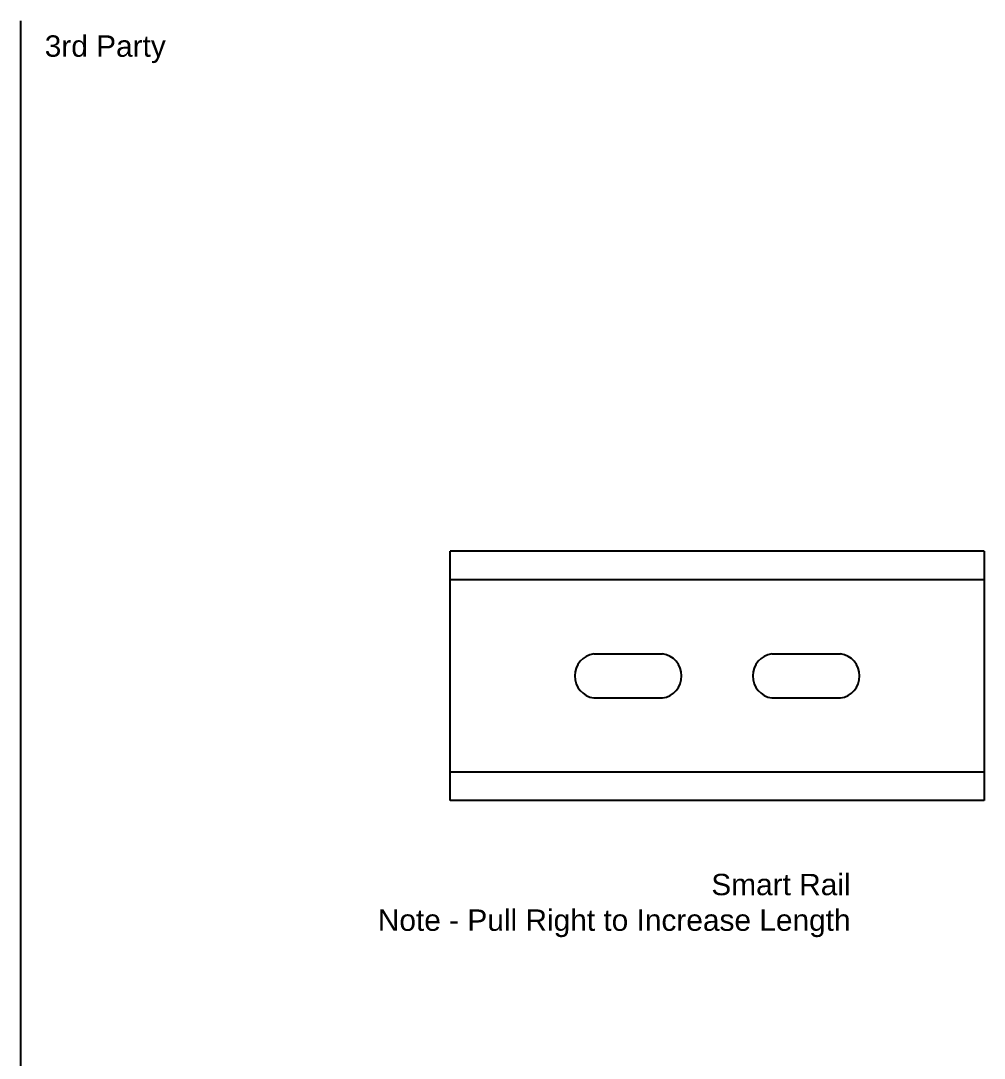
# Model space of a CAD drawing. Header units: millimetres. Extents: x -41 to 354635, y 12 to 309.
# Drawn here: x 738.9 to 874.2, y 163 to 308.7 of the extents above; entities that cross this region are included whole.
import ezdxf

# ---------------------------------------------------------------- set-up
doc = ezdxf.new("R2010")
doc.units = ezdxf.units.MM
doc.styles.get("Standard").update_dxf_attribs({"font": 'arial.ttf'})

# ---------------------------------------------------------------- blocks, each defined once
blk = doc.blocks.new('*U15')
for p, q in [((0, 0), (0, 35)), ((75, 35), (0, 35)), ((75, 35), (75, 0)), ((75, 31), (0, 31)), ((20.19, 20.6), (29.81, 20.6)), ((45.19, 20.6), (54.81, 20.6)), ((29.81, 14.4), (20.19, 14.4)), ((54.81, 14.4), (45.19, 14.4)), ((75, 4), (0, 4)), ((75, 0), (0, 0))]:
    blk.add_line(p, q)
for centre, start, end in [((20.63, 17.5), 98.2003, 261.7997), ((29.37, 17.5), 278.2003, 81.7997), ((45.63, 17.5), 98.2003, 261.7997), ((54.37, 17.5), 278.2003, 81.7997)]:
    blk.add_arc(centre, 3.13, start, end)
at = {"flags": 1}
blk.add_attdef('RAIL_HEIGHT', (0.49, 17.5), '', height=1, dxfattribs=at)

msp = doc.modelspace()

# ---------------------------------------------------------------- linework, layer by layer
msp.add_line((738.86, 17.33), (738.86, 308.68))

# ---------------------------------------------------------------- block references
at = {"ltscale": 0.5}
msp.add_blockref('*U15', (799.16, 199.19), dxfattribs=at)

# ---------------------------------------------------------------- texts
at = {"ltscale": 0.5, "char_height": 3, "width": 86.9466, "attachment_point": 3}
for s, insert in [('3rd Party', (759.23, 306.63)), ('Smart Rail\\PNote - Pull Right to Increase Length', (855.39, 188.9))]:
    msp.add_mtext(s, dxfattribs=dict(at, insert=insert))

doc.saveas('drawing.dxf')
